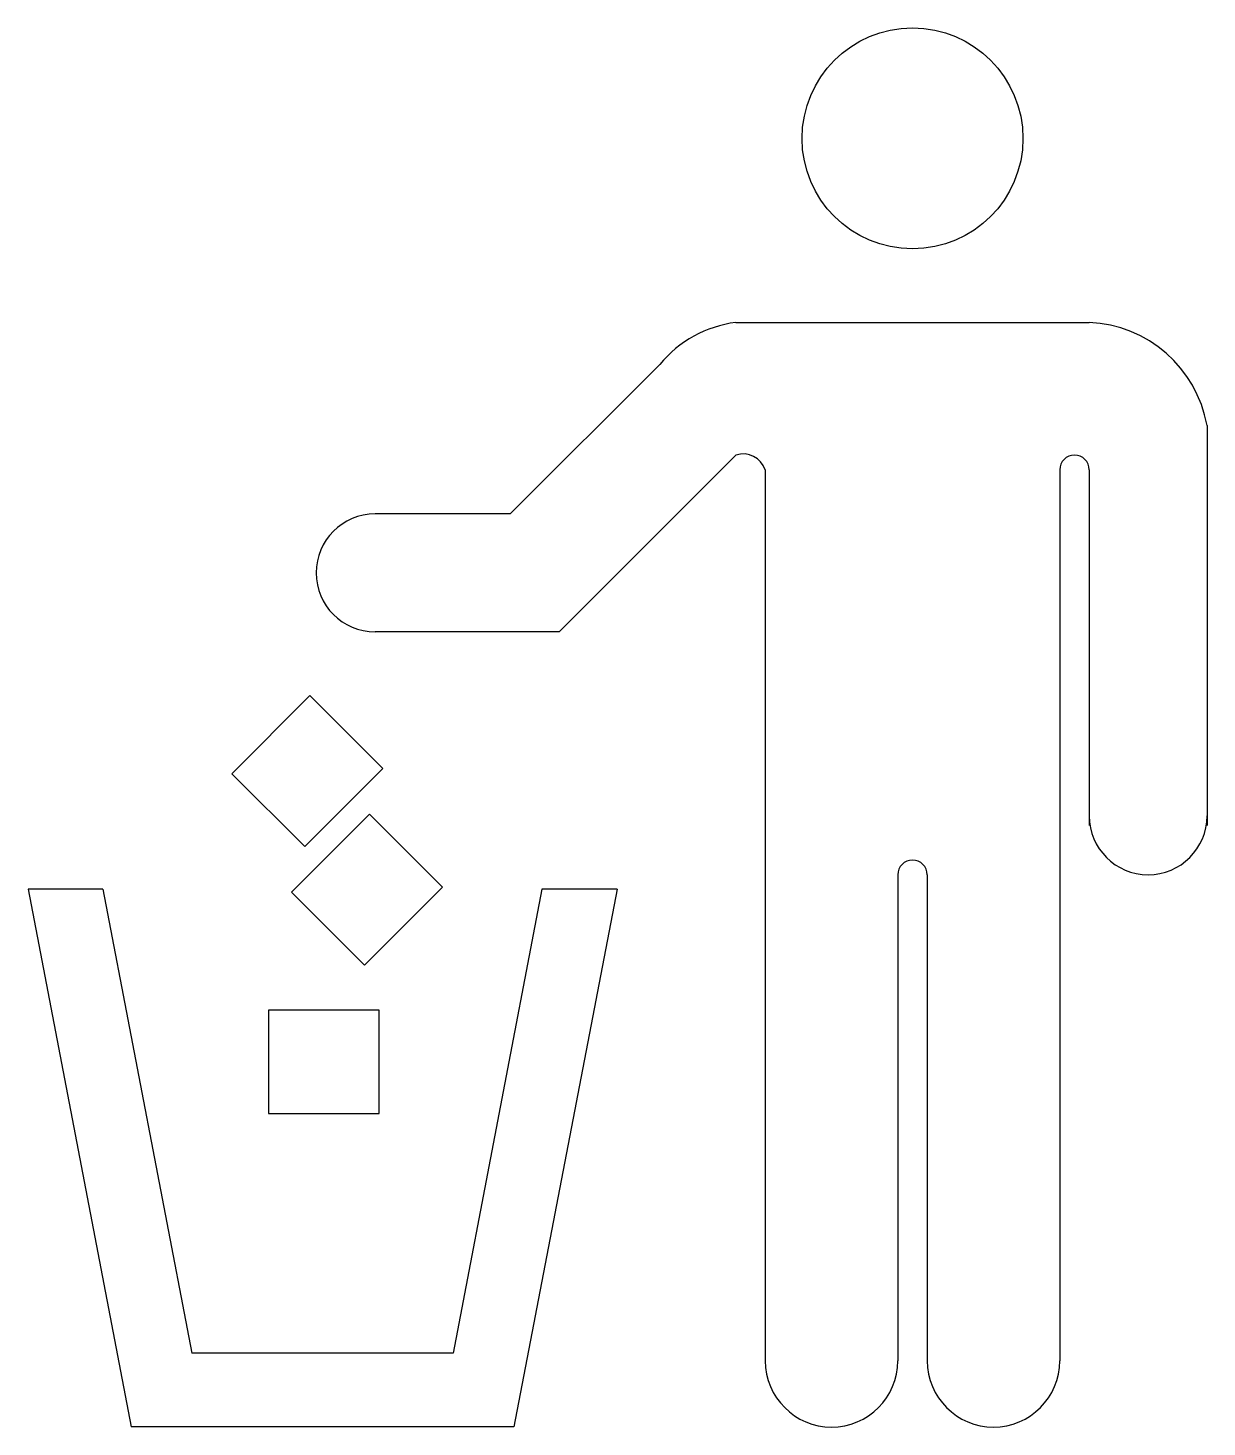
# Model space of a CAD drawing. Extents: x 1 to 161, y 0 to 190.
import ezdxf

# ---------------------------------------------------------------- set-up
doc = ezdxf.new("R2010")
doc.units = 0
doc.header["$LTSCALE"] = 50
doc.header["$MEASUREMENT"] = 0
doc.layers.get('0').update_dxf_attribs({"linetype": 'CONTINUOUS'})

msp = doc.modelspace()

# ---------------------------------------------------------------- linework, layer by layer
at = {"color": 0, "linetype": 'ByBlock'}
for p, q in [((97, 150), (145, 150)), ((86.69, 144.31), (66.37, 124)), ((161, 136.03), (161, 81.68)), ((97, 132), (73, 108)), ((101, 130), (101, 9)), ((141, 130), (141, 9)), ((145, 130), (145, 81.68)), ((66.37, 124), (48, 124)), ((73, 108), (48, 108)), ((119, 75), (119, 9)), ((123, 75), (123, 9)), ((0.86, 73.03), (14.86, 0.03)), ((11.04, 73.03), (0.86, 73.03)), ((11.04, 73.03), (23.12, 10.03)), ((70.67, 73.03), (58.59, 10.03)), ((80.86, 73.03), (66.86, 0.03)), ((80.86, 73.03), (70.67, 73.03)), ((58.59, 10.03), (23.12, 10.03)), ((66.86, 0.03), (14.86, 0.03))]:
    msp.add_line(p, q, dxfattribs=at)
for points in [[(28.55, 88.73), (38.45, 78.83), (49.06, 89.43), (39.16, 99.33)], [(36.65, 72.63), (46.55, 62.73), (57.16, 73.33), (47.26, 83.23)], [(33.54, 56.59), (33.54, 42.59), (48.54, 42.59), (48.54, 56.59)]]:
    msp.add_lwpolyline(points, close=True, dxfattribs=at)
msp.add_circle((121, 175), 15, dxfattribs=at)
for centre, radius, start, end in [((99, 134.18), 15.95, 97.2034, 140.5355), ((144.27, 133.02), 17, 10.218, 87.5376), ((98, 129), 3.16, 18.4349, 108.4349), ((143, 130), 2, 0, 180), ((48, 116), 8, 90, 270), ((153, 83), 8, 180, 0), ((121, 75), 2, 0, 180), ((110, 9), 9, 180, 0), ((132, 9), 9, 180, 0)]:
    msp.add_arc(centre, radius, start, end, dxfattribs=at)

doc.saveas('drawing.dxf')
